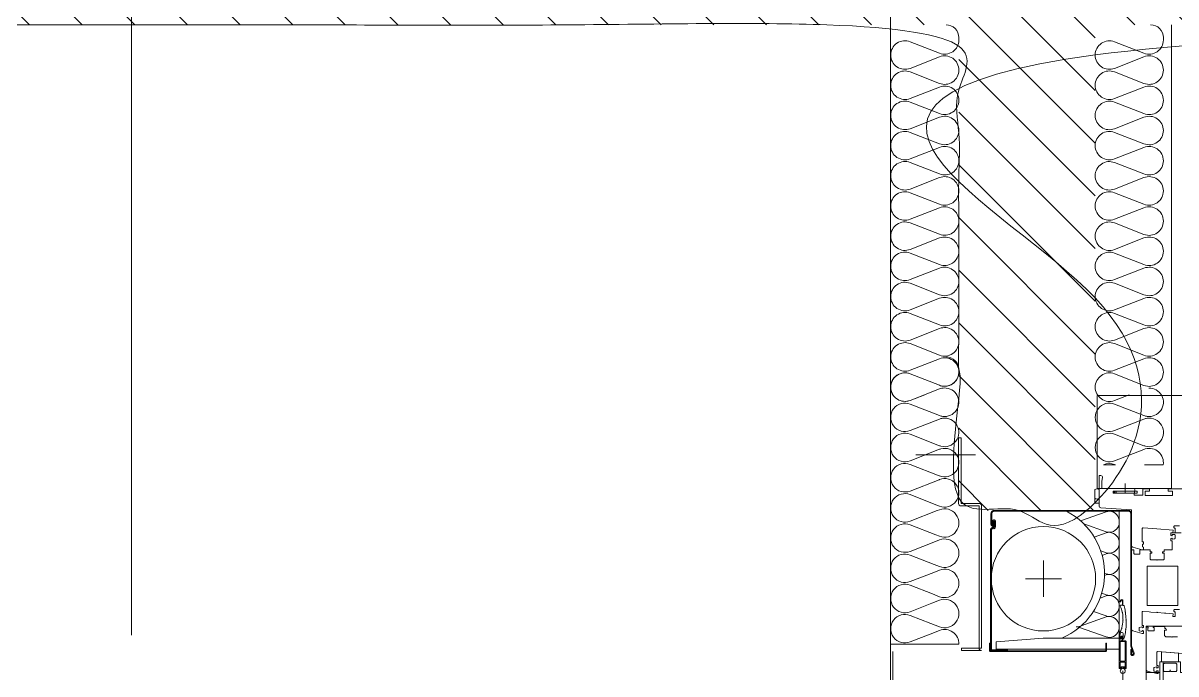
# Model space of a CAD drawing. Header units: centimetres. Extents: x -6341 to 23117, y -10090 to 8065.
# Drawn here: x -1192.3 to -1057, y -1057.7 to -981.4 of the extents above; entities that cross this region are included whole.
import ezdxf

# ---------------------------------------------------------------- set-up
doc = ezdxf.new("R2010")
doc.units = ezdxf.units.CM
doc.header["$LTSCALE"] = 12.7
doc.layers.get('0').update_dxf_attribs({"lineweight": 5})
for name, color, linetype, lineweight in [('B BATI-GO-coupé', 7, 'Continuous', 35), ('B Général', 7, 'Continuous', 5), ('C ANNOTATIONS-cotation', 7, 'Continuous', 5), ('FENETRES - vu', 7, 'Continuous', 5)]:
    doc.layers.add(name, color=color, linetype=linetype, lineweight=lineweight)

# ---------------------------------------------------------------- blocks, each defined once
blk = doc.blocks.new('Groupe-10-1')
at = {"layer": 'B Général', "color": 7, "linetype": 'Continuous', "lineweight": 5}
blk.add_line((-1138.8, 3428.34), (-761.03, 3428.34), dxfattribs=at)
blk = doc.blocks.new('Groupe-46-1')
at = {"layer": 'FENETRES - vu', "color": 7, "lineweight": 5, "flags": 128}
for points in [[(-775.54, 3543.07, -0.409755), (-774.31, 3544.22, -0.408492), (-773.07, 3543.08)], [(-770.9, 3542.04), (-770.67, 3542.69, 0.080781), (-770.61, 3543.04, -0.008653), (-770.61, 3543.08, 0.391634), (-771.84, 3544.22, 0.391634), (-773.07, 3543.08, -0.008653), (-773.07, 3543.04, 0.080781), (-773.01, 3542.69), (-772.51, 3541.28)], [(-768.28, 3542.49), (-768.21, 3542.69, 0.080781), (-768.14, 3543.04, -0.008653), (-768.14, 3543.08, 0.391634), (-769.38, 3544.22, 0.391634), (-770.61, 3543.08, -0.008653), (-770.61, 3543.04, 0.080781), (-770.55, 3542.69), (-770.37, 3542.2)], [(-765.93, 3542.16), (-765.74, 3542.69, 0.080781), (-765.68, 3543.04, -0.008653), (-765.68, 3543.08, 0.391634), (-766.91, 3544.22, 0.391634), (-768.14, 3543.08, -0.008653), (-768.14, 3543.04, 0.080781), (-768.08, 3542.69), (-768.01, 3542.48)], [(-763.8, 3541.19), (-763.27, 3542.69, 0.080781), (-763.21, 3543.04, -0.008653), (-763.21, 3543.08, 0.391634), (-764.44, 3544.22, 0.391634), (-765.68, 3543.08, -0.008653), (-765.68, 3543.04, 0.080781), (-765.61, 3542.69), (-765.36, 3541.97)], [(-761.98, 3544.22, 0.391649), (-763.21, 3543.08, -0.008653), (-763.21, 3543.04, 0.080781), (-763.15, 3542.69), (-762.11, 3539.75)], [(-762.02, 3539.51, -0.068645), (-761.98, 3539.21, -0.080781), (-761.92, 3539.56), (-760.81, 3542.69, 0.080781), (-760.75, 3543.04, -0.008653), (-760.75, 3543.08, 0.391619), (-761.98, 3544.22)], [(-760.74, 3542.94, -0.022561), (-760.75, 3543.04, 0.008653), (-760.75, 3543.08, -0.022591), (-760.74, 3543.17)], [(-775.54, 3543.06, -0.003455), (-775.54, 3543.07)], [(-775.54, 3543.06, 0.008471), (-775.54, 3543.02)], [(-775.54, 3543.02, 0.076554), (-775.48, 3542.69), (-774.42, 3539.68)], [(-772.51, 3541.28), (-773.01, 3542.69, -0.080781), (-773.07, 3543.04, -0.080781), (-773.14, 3542.69), (-774.07, 3540.05)], [(-770.37, 3542.2), (-770.55, 3542.69, -0.080781), (-770.61, 3543.04, -0.080781), (-770.67, 3542.69), (-770.9, 3542.04)], [(-768.01, 3542.48), (-768.08, 3542.69, -0.080781), (-768.14, 3543.04, -0.080781), (-768.21, 3542.69), (-768.28, 3542.49)], [(-765.36, 3541.97), (-765.61, 3542.69, -0.080781), (-765.68, 3543.04, -0.080781), (-765.74, 3542.69), (-765.93, 3542.16)], [(-762.11, 3539.75), (-763.15, 3542.69, -0.080781), (-763.21, 3543.04, -0.080781), (-763.27, 3542.69), (-763.8, 3541.19)], [(-761.92, 3539.54, -0.00473), (-761.92, 3539.56), (-760.81, 3542.69, 0.080781), (-760.75, 3543.04, 0.022561), (-760.74, 3542.94)], [(-762.11, 3539.75), (-762.04, 3539.56, -0.012068), (-762.02, 3539.51)]]:
    blk.add_lwpolyline(points, format="xyb", dxfattribs=at)
for points in [[(-773.07, 3543.04, -0.008653), (-773.07, 3543.08, -0.008653), (-773.07, 3543.04)], [(-770.61, 3543.04, -0.008653), (-770.61, 3543.08, -0.008653), (-770.61, 3543.04)], [(-768.14, 3543.04, -0.008653), (-768.14, 3543.08, -0.008653), (-768.14, 3543.04)], [(-765.68, 3543.04, -0.008653), (-765.68, 3543.08, -0.008653), (-765.68, 3543.04)], [(-763.21, 3543.04, -0.008653), (-763.21, 3543.08, -0.008653), (-763.21, 3543.04)], [(-760.75, 3543.04, -0.008653), (-760.75, 3543.08, -0.008653), (-760.75, 3543.04)], [(-761.98, 3539.17, -0.008653), (-761.98, 3539.21, -0.008653), (-761.98, 3539.17)]]:
    blk.add_lwpolyline(points, format="xyb", close=True, dxfattribs=at)
blk = doc.blocks.new('Groupe-47-1')
at = {"layer": 'FENETRES - vu', "lineweight": 5, "flags": 128}
blk.add_lwpolyline([(-760.67, 3544.22), (-775.54, 3544.22), (-775.54, 3538.03, -0.290703), (-767.93, 3542.48, -0.290703), (-760.67, 3537.48)], format="xyb", close=True, dxfattribs=at)
at = {"layer": 'FENETRES - vu', "color": 7}
blk.add_blockref('Groupe-46-1', (0, 0), dxfattribs=at)
blk = doc.blocks.new('Groupe-48-1')
at = {"layer": 'FENETRES - vu', "lineweight": 5}
for p, q in [((-767.63, 3533.2), (-767.63, 3537.45)), ((-765.5, 3535.32), (-769.75, 3535.32))]:
    blk.add_line(p, q, dxfattribs=at)
at = {"layer": 'FENETRES - vu', "lineweight": 5, "flags": 128}
blk.add_lwpolyline([(-759.39, 3529.77), (-759.39, 3544.22), (-760.67, 3544.22), (-760.67, 3535.29), (-760.24, 3529.77)], close=True, dxfattribs=at)
at = {"layer": 'FENETRES - vu', "lineweight": 5}
blk.add_circle((-767.63, 3535.32), 6.12, dxfattribs=at)
at = {"layer": 'FENETRES - vu', "color": 7}
blk.add_blockref('Groupe-47-1', (0, 0), dxfattribs=at)
blk = doc.blocks.new('Groupe-50-1')
at = {"layer": 'B BATI-GO-coupé', "linetype": 'Continuous', "lineweight": 5}
blk.add_line((-759.11, 3517.64), (-546.09, 3517.64), dxfattribs=at)
at = {"layer": 'B Général', "color": 7, "lineweight": 5}
for p, q in [((-757.01, 3547.36), (-551.09, 3547.36)), ((-782.16, 3527.36), (-782.16, 3520.36))]:
    blk.add_line(p, q, dxfattribs=at)
at = {"layer": 'B Général', "lineweight": 5}
blk.add_line((-777.65, 3544.9), (-778.79, 3544.9), dxfattribs=at)
at = {"layer": 'B Général', "color": 7, "linetype": 'Continuous', "lineweight": 5}
for p, q in [((-705.33, 3544.62), (-756.83, 3544.62)), ((-777.65, 3543.84), (-777.9, 3543.84)), ((-777.65, 3543.7), (-777.9, 3543.7)), ((-777.65, 3543.59), (-777.9, 3543.59))]:
    blk.add_line(p, q, dxfattribs=at)
at = {"layer": 'B Général', "lineweight": 5, "flags": 128}
for points in [[(-756.65, 3548.98), (-757.88, 3548.98), (-757.88, 3551.38), (-756.65, 3551.38), (-756.65, 3553.36), (-764.02, 3553.36), (-764.02, 3551.64), (-762.09, 3551.64), (-762.09, 3547.36), (-756.65, 3547.36)], [(-759.06, 3549.18), (-757.88, 3549.18), (-757.88, 3551.18), (-758.9, 3551.18)]]:
    blk.add_lwpolyline(points, close=True, dxfattribs=at)
at = {"layer": 'B Général', "color": 7, "linetype": 'Continuous', "lineweight": 5, "flags": 128}
for points in [[(-758.82, 3552.23), (-759.1, 3548.71, 0.209139), (-759.07, 3548.64, 0.209139), (-759, 3548.61), (-757.47, 3548.61), (-757.47, 3548.76), (-757.22, 3548.76, -0.339454), (-757.2, 3548.74), (-757.17, 3548.63, -0.233167), (-757.18, 3548.61, -0.233167), (-757.19, 3548.61), (-757.27, 3548.61, 0.233167), (-757.29, 3548.59, 0.233167), (-757.3, 3548.57), (-757.22, 3548.29, 0.339454), (-757.17, 3548.26), (-756.87, 3548.26, 0.339454), (-756.82, 3548.29), (-756.75, 3548.57, 0.233167), (-756.75, 3548.59, 0.233167), (-756.78, 3548.61), (-756.85, 3548.61, -0.233167), (-756.87, 3548.61, -0.233167), (-756.87, 3548.63), (-756.84, 3548.74, -0.339454), (-756.82, 3548.76), (-756.52, 3548.76), (-756.52, 3548.61), (-756.82, 3547.5, -0.339454), (-757.01, 3547.36), (-761.87, 3547.36, -0.198912), (-761.94, 3547.39, -0.198912), (-761.97, 3547.46), (-761.97, 3547.61), (-761.82, 3547.61), (-761.82, 3547.56), (-761.62, 3547.56, 0.414214), (-761.52, 3547.66), (-761.52, 3548.29), (-761.92, 3548.29), (-761.92, 3548.19), (-762.02, 3548.19), (-762.02, 3549.55), (-761.8, 3549.55), (-761.8, 3549.68), (-761.62, 3549.75), (-761.62, 3549.53), (-760.99, 3549.53, 0.414214), (-760.84, 3549.68), (-760.84, 3550.31), (-760.79, 3550.36), (-760.84, 3550.41), (-760.84, 3551.03, 0.414214)], [(-773.82, 3551.29), (-773.82, 3550.71, 0.414214), (-773.72, 3550.61), (-773.67, 3550.61, 0.414214), (-773.57, 3550.71), (-773.57, 3550.76), (-773.02, 3550.76), (-773.02, 3550.51), (-773.32, 3550.53), (-773.47, 3548.63), (-773.6, 3547.01, 0.437409), (-773.5, 3546.91), (-771.97, 3546.91), (-771.97, 3547.06), (-771.72, 3547.06, -0.339454), (-771.7, 3547.04), (-771.67, 3546.93), (-771.37, 3546.93), (-771.34, 3547.04, -0.339454), (-771.32, 3547.06), (-771.02, 3547.06), (-771.02, 3546.91), (-771.32, 3545.8, -0.339454), (-771.51, 3545.66), (-775.72, 3545.66), (-775.94, 3542.04, -0.396669), (-776.14, 3541.86), (-779.72, 3541.86), (-779.72, 3542.04, -0.468969), (-779.49, 3542.23), (-779.07, 3542.16), (-778.22, 3542.16), (-778.22, 3545.66), (-778.22, 3545.84, -0.468969), (-777.99, 3546.03), (-777.57, 3545.96), (-777.47, 3545.96, 0.414214), (-777.42, 3546.01), (-777.42, 3546.99), (-778.12, 3546.99, -0.414214), (-778.17, 3547.04), (-778.17, 3547.76), (-777.9, 3547.76), (-777.9, 3547.26), (-777.4, 3547.26), (-777.4, 3548.66), (-777.4, 3550.46), (-777.9, 3550.46), (-777.9, 3549.96), (-778.17, 3549.96), (-778.17, 3551.36)], [(-773.02, 3551.46), (-773.02, 3550.26), (-772.72, 3550.26, 0.339454), (-772.7, 3550.27), (-772.67, 3550.38, 0.493145), (-772.69, 3550.41), (-772.77, 3550.41, -0.414214), (-772.8, 3550.44), (-772.8, 3550.71, -0.414214), (-772.75, 3550.76), (-772.37, 3550.76, -0.339454), (-772.32, 3550.72), (-772.25, 3550.44, -0.493145), (-772.28, 3550.41), (-772.35, 3550.41, 0.493145), (-772.37, 3550.38), (-772.34, 3550.27, 0.339454), (-772.32, 3550.26), (-772.07, 3550.26), (-772.07, 3550.41), (-771.02, 3550.41), (-771.02, 3549.47), (-770.8, 3549.47), (-770.8, 3549.27), (-770.62, 3549.27), (-770.62, 3549.48), (-769.99, 3549.48, -0.414214), (-769.84, 3549.33), (-769.84, 3548.71), (-769.79, 3548.66), (-769.84, 3548.61), (-769.84, 3547.98, -0.414214), (-769.99, 3547.83), (-770.62, 3547.83), (-770.62, 3548.05), (-770.8, 3548.05), (-770.8, 3547.85), (-771.02, 3547.85), (-771.02, 3546.7), (-771.02, 3546.61), (-770.52, 3546.61), (-770.52, 3546.03, -0.414214), (-770.62, 3545.93), (-771.02, 3545.93), (-771.02, 3545.76, 0.414214), (-770.92, 3545.66), (-770.02, 3545.66), (-761.71, 3545.66, 0.339454), (-761.52, 3545.8), (-761.22, 3546.91), (-761.22, 3547.06), (-761.52, 3547.06, 0.339454), (-761.54, 3547.04), (-761.57, 3546.93, 0.493145), (-761.55, 3546.91), (-761.48, 3546.91, -0.493145), (-761.45, 3546.87), (-761.52, 3546.59, -0.339454), (-761.57, 3546.56), (-761.87, 3546.56, -0.339454), (-761.92, 3546.59), (-762, 3546.87, -0.493145), (-761.97, 3546.91), (-761.89, 3546.91, 0.493145), (-761.87, 3546.93), (-761.9, 3547.04, 0.339454), (-761.92, 3547.06), (-762.17, 3547.06), (-762.17, 3546.91), (-763.75, 3546.91, -0.437459), (-763.8, 3546.96), (-763.74, 3547.73), (-763.73, 3547.91), (-763.67, 3548.63), (-763.7, 3548.66), (-763.67, 3548.69), (-763.6, 3549.51), (-763.59, 3549.69), (-763.52, 3550.53), (-763.22, 3550.51), (-763.22, 3550.76), (-763.77, 3550.76), (-763.77, 3550.71, -0.414214), (-763.87, 3550.61), (-763.92, 3550.61, -0.414214), (-764.02, 3550.71), (-764.02, 3551.29, -0.414214)], [(-765.07, 3544.41), (-765.06, 3544.44), (-765.06, 3544.44), (-764.96, 3544.41, -0.414174), (-764.93, 3544.35, -0.414185), (-764.98, 3544.32), (-765.09, 3544.36, -0.414201), (-765.19, 3544.53, -0.331865), (-765.02, 3544.65), (-764.54, 3544.65, 0.41404), (-764.49, 3544.7), (-764.5, 3544.74, -0.058942), (-764.5, 3544.75, -0.330261), (-764.46, 3544.8, -0.022246), (-763.8, 3544.92), (-763.75, 3544.9), (-763.7, 3544.93, -0.008901), (-762.86, 3545.01), (-762.81, 3544.99), (-762.76, 3545.02, -0.495603), (-762.74, 3545.03, -0.01102), (-761.73, 3544.99), (-761.69, 3544.96), (-761.64, 3544.98, -0.034922), (-761.32, 3544.93, -0.026569), (-760.61, 3544.76), (-760.6, 3544.76, -0.321867), (-760.57, 3544.71, -0.401241), (-760.62, 3544.66), (-761.12, 3544.68), (-761.14, 3544.68, 0.424456), (-761.34, 3544.49), (-761.34, 3544.47, 0.341677), (-761.18, 3544.3), (-760.69, 3544.25, 0.538894), (-760.63, 3544.33), (-760.63, 3544.34), (-760.68, 3544.51, -0.49336), (-760.65, 3544.54, -0.339236), (-760.62, 3544.52), (-760.57, 3544.35), (-760.57, 3544.35, -0.530516), (-760.7, 3544.19), (-761.19, 3544.24, -0.114166), (-761.29, 3544.28, 0.042765), (-761.76, 3544.48), (-761.81, 3544.53), (-761.88, 3544.52, 0.037634), (-762.76, 3544.64), (-762.82, 3544.67), (-762.88, 3544.64, 0.05236), (-763.64, 3544.59), (-763.69, 3544.61), (-763.73, 3544.57, 0.061865), (-764.42, 3544.31, -0.438041), (-764.52, 3544.37), (-764.55, 3544.55, 0.357418), (-764.6, 3544.59), (-765.02, 3544.59, 0.333034), (-765.13, 3544.52, 0.414252), (-765.08, 3544.42), (-765.07, 3544.41)]]:
    blk.add_lwpolyline(points, format="xyb", dxfattribs=at)
for points in [[(-789.09, 3550.34), (-789.09, 3551.64), (-778.17, 3551.64), (-778.17, 3550.34)], [(-789.09, 3541.64), (-789.09, 3550.34), (-778.22, 3550.34), (-778.22, 3541.64)], [(-764.49, 3551.1), (-769.09, 3551.1), (-769.09, 3547.5), (-764.49, 3547.5)], [(-757.63, 3549.38), (-757.63, 3549.41), (-756.87, 3549.41), (-756.87, 3549.38)], [(-777.65, 3543.51), (-777.9, 3543.51), (-777.9, 3546.3), (-777.65, 3546.3)]]:
    blk.add_lwpolyline(points, close=True, dxfattribs=at)
at = {"layer": 'B Général', "color": 7, "lineweight": 5, "flags": 128}
blk.add_lwpolyline([(-789.09, 3551.64), (-778.17, 3551.64), (-778.17, 3550.34), (-789.09, 3550.34)], dxfattribs=at)
blk.add_lwpolyline([(-756.94, 3550.18), (-756.87, 3550.18, -0.414214), (-756.77, 3550.09), (-756.77, 3549.51, -0.414214), (-756.87, 3549.41), (-757.63, 3549.41, -0.414214), (-757.72, 3549.51), (-757.72, 3550.86, -0.414214), (-757.63, 3550.95), (-756.87, 3550.95, -0.414214), (-756.77, 3550.86), (-756.77, 3550.28, -0.414214), (-756.87, 3550.18)], format="xyb", dxfattribs=at)
for points in [[(-757.88, 3548.98), (-757.88, 3549.38), (-551.88, 3549.38), (-551.88, 3548.98)], [(-756.87, 3549.38), (-756.87, 3549.41), (-757.63, 3549.41), (-757.63, 3549.38)]]:
    blk.add_lwpolyline(points, close=True, dxfattribs=at)
at = {"layer": 'B Général', "color": 7, "linetype": 'Continuous', "lineweight": 5, "flags": 128}
for points in [[(-775.54, 3545.26, -0.414214), (-775.24, 3545.56), (-759.74, 3545.56), (-758.87, 3545.85, -0.463007), (-758.74, 3545.77, -0.463007), (-758.84, 3545.66), (-759.34, 3545.66), (-759.34, 3545.56), (-758.84, 3545.56, 0.463007), (-758.64, 3545.79, 0.463007), (-758.9, 3545.95), (-759.76, 3545.66), (-775.24, 3545.66, 0.414214), (-775.64, 3545.26), (-775.64, 3529.56, 0.414214), (-775.24, 3529.16), (-773.98, 3529.16, 0.414214), (-773.84, 3529.3, 0.414214), (-773.98, 3529.44), (-774.36, 3529.44, -0.414214), (-774.44, 3529.51, -0.414214), (-774.36, 3529.59), (-773.76, 3529.59, -0.2215), (-773.55, 3529.48), (-773.47, 3529.55, 0.2215), (-773.76, 3529.69), (-774.36, 3529.69, 0.414214), (-774.54, 3529.51, 0.414214), (-774.36, 3529.34), (-773.98, 3529.34, -0.414214), (-773.94, 3529.3, -0.414214), (-773.98, 3529.26), (-775.24, 3529.26, -0.414214), (-775.54, 3529.56)], [(-760.33, 3544.22, -0.414214), (-760.36, 3544.25), (-760.36, 3544.48, 0.365338), (-760.39, 3544.51), (-760.72, 3544.59, 0.414214), (-760.8, 3544.51, 0.414214), (-760.72, 3544.43), (-760.69, 3544.43, -0.414214), (-760.66, 3544.4), (-760.66, 3544.37, -0.414214), (-760.69, 3544.34), (-760.72, 3544.34, -0.414214), (-760.9, 3544.52, -0.414214), (-760.72, 3544.69), (-760.4, 3544.61, 0.464839), (-760.36, 3544.64), (-760.36, 3544.87, -0.414214), (-760.21, 3545.02), (-757.13, 3545.02, -0.414214), (-757.1, 3544.99), (-757.1, 3544.81, -0.414214), (-757.14, 3544.77), (-757.16, 3544.77, -0.414214), (-757.2, 3544.81), (-757.2, 3544.92), (-757.87, 3544.92), (-757.87, 3544.32), (-757.2, 3544.32), (-757.2, 3544.43, -0.414214), (-757.16, 3544.47), (-757.14, 3544.47, -0.414214), (-757.1, 3544.43), (-757.1, 3544.25, -0.414214), (-757.13, 3544.22)], [(-760.36, 3544.87), (-760.36, 3544.64, -0.464839), (-760.4, 3544.61), (-760.72, 3544.69, 0.414214), (-760.9, 3544.52, 0.414214), (-760.72, 3544.34), (-760.69, 3544.34, 0.414214), (-760.66, 3544.37), (-760.66, 3544.4, 0.414214), (-760.69, 3544.43), (-760.72, 3544.43, -0.414214), (-760.8, 3544.51, -0.414214), (-760.72, 3544.59), (-760.39, 3544.51, -0.365338), (-760.36, 3544.48), (-760.36, 3544.25, 0.414214), (-760.33, 3544.22), (-757.13, 3544.22, 0.414214), (-757.1, 3544.25), (-757.1, 3544.43, 0.414214), (-757.14, 3544.47), (-757.16, 3544.47, 0.414214), (-757.2, 3544.43), (-757.2, 3544.32), (-757.87, 3544.32), (-757.87, 3544.92), (-757.2, 3544.92), (-757.2, 3544.81, 0.414214), (-757.16, 3544.77), (-757.14, 3544.77, 0.414214), (-757.1, 3544.81), (-757.1, 3544.99, 0.414214), (-757.13, 3545.02), (-760.21, 3545.02, 0.414214)], [(-760.21, 3544.92, 0.414214), (-760.26, 3544.87), (-760.26, 3544.36, 0.414214), (-760.23, 3544.32), (-757.97, 3544.32), (-757.97, 3544.92)], [(-757.97, 3544.92), (-757.97, 3544.32), (-760.23, 3544.32, -0.414214), (-760.26, 3544.36), (-760.26, 3544.87, -0.414214), (-760.21, 3544.92)], [(-757.3, 3544.82), (-757.3, 3544.42), (-757.2, 3544.42), (-757.2, 3544.54, -0.414214), (-757.17, 3544.57), (-757.15, 3544.57, -0.344183), (-757.12, 3544.55, 0.52416), (-756.66, 3544.38, 0.52416), (-756.66, 3544.87, 0.52416), (-757.12, 3544.7, -0.344183), (-757.15, 3544.67), (-757.17, 3544.67, -0.414214), (-757.2, 3544.7), (-757.2, 3544.82)], [(-777.07, 3541.36), (-776.47, 3541.36), (-776.47, 3541.86), (-777.07, 3541.86, -0.4)], [(-759.2, 3540.85), (-759.2, 3542.61, 0.414214), (-759.2, 3542.62), (-760.1, 3542.62), (-760.1, 3542.72), (-759.2, 3542.72, -0.414214), (-759.1, 3542.61), (-759.1, 3540.85), (-759.1, 3529.1, -0.414214), (-759.2, 3529), (-760.1, 3529), (-760.1, 3529.1), (-759.2, 3529.1)], [(-773.41, 3529.21), (-773.8, 3529.56), (-774.36, 3529.56), (-774.36, 3529.46), (-773.84, 3529.46), (-773.44, 3529.11), (-759.31, 3529.11, 0.414214), (-759.21, 3529.21), (-759.21, 3531.11), (-759.31, 3531.11), (-759.31, 3529.21)]]:
    blk.add_lwpolyline(points, format="xyb", close=True, dxfattribs=at)
at = {"layer": 'B Général', "color": 7, "lineweight": 5, "flags": 128}
for points in [[(-778.07, 3541.36), (-777.07, 3541.36, 0.4), (-777.07, 3541.86), (-778.07, 3541.86, 0.4), (-778.07, 3541.36)], [(-784.16, 3525.66), (-776.46, 3525.66), (-776.46, 3527.76, -0.414214), (-776.16, 3528.06), (-759.51, 3528.06), (-759.51, 3525.72), (-759.21, 3525.72), (-759.21, 3528.06, -0.414214), (-759.51, 3527.76), (-776.16, 3527.76), (-776.16, 3525.66, -0.414214), (-776.46, 3525.36), (-784.16, 3525.36)]]:
    blk.add_lwpolyline(points, format="xyb", close=True, dxfattribs=at)
at = {"layer": 'FENETRES - vu', "color": 7}
blk.add_blockref('Groupe-48-1', (0, 0), dxfattribs=at)
blk = doc.blocks.new('Groupe-91-1')
at = {"layer": 'B Général', "color": 7, "linetype": 'Continuous', "lineweight": 5}
for p, q in [((-759.97, 3517.39), (-759.97, 3525.41)), ((-832.54, 3517.37), (-759.95, 3517.37))]:
    blk.add_line(p, q, dxfattribs=at)
blk = doc.blocks.new('Groupe-132-1')
at = {"linetype": 'Continuous', "lineweight": 5}
h = blk.add_hatch(dxfattribs=at)
h.set_pattern_fill('45_0_15_52', style=0, pattern_type=2)
h.set_pattern_definition([(45, (0, 0), (3.5277778, -2.6458333), [])])
h.paths.add_polyline_path([(-2023.07, 4689.12), (-2023.08, 4689.12), (-2023.08, 4893.39), (-2147.8, 4893.39), (-2147.8, 4893.4), (-2149.07, 4893.4), (-2149.07, 4909.4), (-1990.38, 4909.4), (-1990.38, 4893.4), (-1992.97, 4893.4), (-1992.97, 4893.39), (-2003.07, 4893.39), (-2003.07, 4300.6), (-1745.96, 4300.6), (-1746.03, 4689.12), (-1746.04, 4689.12), (-1746.07, 4837.56), (-1746.08, 4837.56), (-1746.08, 4893.39), (-1796.43, 4893.39), (-1796.43, 4893.4), (-1796.43, 4893.4), (-1796.43, 4893.4), (-1806.78, 4893.4), (-1806.78, 4905.08), (-1804.82, 4905.08), (-1804.64, 4909.4), (-1796.43, 4909.4), (-1796.43, 4909.4), (-1789.46, 4909.4), (-1746.08, 4909.4), (-1746.08, 5093.41), (-1801.07, 5093.41), (-1801.07, 5093.42), (-1801.08, 5093.42), (-1801.08, 5109.4), (-1152.08, 5109.42), (-1152.08, 5109.41), (-1152.07, 5109.41), (-1152.07, 4909.49), (-1096.9, 4909.49), (-1096.9, 4893.4), (-1109.54, 4893.4), (-1109.54, 4893.39), (-1152.07, 4893.39), (-1152.07, 4300.39), (-852.51, 4300.39), (-852.51, 4689.11), (-852.53, 4689.11), (-852.52, 4909.39), (-852.52, 4909.4), (-849.4, 5117.85), (-832.53, 5117.85), (-832.51, 5112.39), (-832.9, 5112.29), (-833.25, 5112.14), (-833.56, 5111.95), (-833.83, 5111.72), (-834.06, 5111.45), (-834.25, 5111.14), (-834.4, 5110.79), (-834.51, 5110.39), (-832.51, 5110.39), (-832.53, 4909.4), (-832.53, 4909.39), (-776.5, 4909.39), (-776.5, 4893.39), (-832.52, 4893.39), (-832.52, 4300.39), (-527.07, 4300.39), (-527.07, 4689.12), (-527.08, 4689.12), (-527.08, 4884.05), (-527.08, 4893.39), (-527.09, 4893.39), (-527.09, 4893.4), (-542.07, 4893.39), (-542.1, 4905.07), (-541.12, 4905.08), (-540.94, 4909.39), (-527.08, 4909.39), (-527.08, 4909.4), (-424, 4909.4), (-424, 5450.4), (-34, 5450.4), (-34, 5450.39), (-34, 5450.39), (-34, 5425.39), (-104.01, 5425.37), (-104.01, 4909.4), (288.98, 4909.4), (288.98, 4909.39), (288.99, 4909.39), (288.99, 4884.39), (80.93, 4884.39), (80.93, 3276.39), (288.99, 3276.39), (288.99, 3251.39), (-547.43, 3251.38), (-546.58, 3271.38), (-527.07, 3271.38), (-527.07, 4282.39), (-832.52, 4282.39), (-832.52, 4153.39), (-792.52, 4153.39), (-792.52, 4134.39), (-832.52, 4134.39), (-832.52, 3541.39), (-775.64, 3541.39), (-775.64, 3525.39), (-798.83, 3525.39), (-832.54, 3525.39), (-832.53, 3324.39), (-834.53, 3324.39), (-834.42, 3324), (-834.27, 3323.65), (-834.08, 3323.34), (-833.85, 3323.07), (-833.58, 3322.84), (-833.27, 3322.65), (-832.92, 3322.5), (-832.53, 3322.39), (-832.54, 3316.94), (-849.41, 3316.94), (-852.54, 3525.39), (-852.54, 3525.39), (-852.54, 3745.67), (-852.51, 3745.67), (-852.51, 4134.39), (-1152.07, 4134.39), (-1152.07, 3745.67), (-1152.07, 3745.67), (-1152.07, 3541.39), (-1099.26, 3541.39), (-1099.26, 3541.39), (-1096.91, 3541.39), (-1096.91, 3525.39), (-1099.26, 3525.39), (-1099.26, 3525.39), (-1152.07, 3525.39), (-1152.07, 3320.44), (-1154.07, 3320.44), (-1153.97, 3320.05), (-1153.82, 3319.7), (-1153.63, 3319.39), (-1153.4, 3319.12), (-1153.13, 3318.89), (-1152.82, 3318.7), (-1152.47, 3318.55), (-1152.07, 3318.44), (-1152.07, 3316.94), (-1169.97, 3316.94), (-1172.07, 3525.39), (-1172.07, 3525.39), (-1172.07, 3745.67), (-1172.06, 3745.67), (-1172.06, 4134.39), (-1449.07, 4134.39), (-1449.07, 3745.67), (-1449.07, 3745.67), (-1449.07, 3541.39), (-1419.07, 3541.39), (-1419.07, 3541.38), (-1415.61, 3541.38), (-1415.61, 3525.38), (-1440.52, 3525.39), (-1449.07, 3525.39), (-1449.07, 3320.44), (-1451.07, 3320.44), (-1450.97, 3320.05), (-1450.82, 3319.7), (-1450.63, 3319.38), (-1450.4, 3319.11), (-1450.13, 3318.88), (-1449.82, 3318.7), (-1449.47, 3318.55), (-1449.07, 3318.44), (-1449.07, 3316.94), (-1466.97, 3316.94), (-1469.07, 3525.39), (-1469.07, 3525.39), (-1469.07, 3745.67), (-1469.06, 3745.67), (-1469.06, 4134.39), (-1726.07, 4134.39), (-1726.08, 3745.67), (-1726.07, 3745.67), (-1726.07, 3541.39), (-1716.07, 3541.39), (-1716.07, 3541.38), (-1713.08, 3541.38), (-1713.08, 3525.38), (-1722.75, 3525.39), (-1726.07, 3525.39), (-1726.07, 3314.44), (-1728.07, 3314.44), (-1727.97, 3314.05), (-1727.82, 3313.7), (-1727.63, 3313.38), (-1727.4, 3313.11), (-1727.13, 3312.88), (-1726.82, 3312.7), (-1726.47, 3312.55), (-1726.07, 3312.44), (-1726.07, 3310.94), (-1744.1, 3310.94), (-1746.07, 3525.39), (-1746.11, 3525.39), (-1746.11, 3525.39), (-1753.98, 3525.39), (-1754.16, 3529.76), (-1756.12, 3529.76), (-1756.12, 3541.39), (-1746.11, 3541.39), (-1746.1, 4134.39), (-2003.07, 4134.39), (-2003.07, 3541.39), (-1993.07, 3541.39), (-1993.07, 3525.29), (-2147.57, 3525.29), (-2147.57, 3541.39), (-2023.07, 3541.39)])
h.paths.add_polyline_path([(-852.51, 4153.39), (-852.51, 4282.39), (-1147.07, 4282.39), (-1147.07, 4153.39)])
h.paths.add_polyline_path([(-199.07, 3729.37), (-219.07, 3729.37), (-219.07, 3276.39), (60.93, 3276.39), (60.93, 4689.12), (60.92, 4689.12), (60.92, 4884.39), (-219.07, 4884.39), (-219.07, 4429.39), (-199.07, 4429.39), (-199.07, 4379.37), (-219.07, 4379.37), (-219.07, 3779.39), (-199.07, 3779.39)])
h.paths.add_polyline_path([(-1444.07, 4152.39), (-1172.07, 4152.39), (-1172.07, 4282.39), (-1444.07, 4282.39)])
h.paths.add_polyline_path([(-394, 4909.4), (-124.01, 4909.4), (-124.01, 5425.39), (-394, 5425.39)])
h.paths.add_polyline_path([(-1469.07, 4689.12), (-1469.08, 4689.12), (-1469.08, 5093.41), (-1726.07, 5093.41), (-1726.07, 4300.39), (-1469.07, 4300.39)])
h.paths.add_polyline_path([(-1172.08, 5093.41), (-1449.07, 5093.41), (-1449.07, 4300.39), (-1172.07, 4300.39), (-1172.07, 4689.12), (-1172.08, 4689.12)])
h.paths.add_polyline_path([(-1469.07, 4282.39), (-1721.07, 4282.39), (-1721.07, 4152.39), (-1469.07, 4152.39)])
h.paths.add_polyline_path([(-457.07, 3709.37), (-504.07, 3709.37), (-504.07, 3276.39), (-239.07, 3276.39), (-239.07, 4689.12), (-239.08, 4689.12), (-239.08, 4884.39), (-504.07, 4884.39), (-504.07, 4449.39), (-457.07, 4449.39), (-457.07, 4379.37), (-504.07, 4379.37), (-504.07, 3779.37), (-457.07, 3779.37)])
h.paths.add_polyline_path([(-2003.07, 4152.39), (-1746.07, 4152.39), (-1746.07, 4282.39), (-2003.07, 4282.39)])
blk.add_line((-787.73, 3550.34), (-832.54, 3550.34), dxfattribs=at)
at = {"color": 7, "linetype": 'Continuous', "lineweight": 18}
blk.add_open_spline([(-2023.07, 4689.12), (-2023.08, 4689.12), (-2023.08, 4689.12), (-2023.08, 4791.25), (-2023.08, 4893.39), (-2085.44, 4893.39), (-2147.8, 4893.39), (-2147.8, 4893.39), (-2147.8, 4893.4), (-2148.43, 4893.4), (-2149.07, 4893.4), (-2149.07, 4901.4), (-2149.07, 4909.4), (-2069.72, 4909.4), (-1990.38, 4909.4), (-1990.38, 4901.4), (-1990.38, 4893.4), (-1991.68, 4893.4), (-1992.97, 4893.4), (-1992.97, 4893.39), (-1992.97, 4893.39), (-1998.02, 4893.39), (-2003.07, 4893.39), (-2003.07, 4596.99), (-2003.07, 4300.6), (-1874.52, 4300.6), (-1745.96, 4300.6), (-1746, 4494.86), (-1746.03, 4689.12), (-1746.04, 4689.12), (-1746.04, 4689.12), (-1746.05, 4763.34), (-1746.07, 4837.56), (-1746.07, 4837.56), (-1746.08, 4837.56), (-1746.08, 4865.47), (-1746.08, 4893.39), (-1771.25, 4893.39), (-1796.43, 4893.39), (-1796.43, 4893.39), (-1796.43, 4893.4), (-1796.43, 4893.4), (-1796.43, 4893.4), (-1796.43, 4893.4), (-1796.43, 4893.4), (-1801.6, 4893.4), (-1806.78, 4893.4), (-1806.78, 4899.24), (-1806.78, 4905.08), (-1805.8, 4905.08), (-1804.82, 4905.08), (-1804.73, 4907.24), (-1804.64, 4909.4), (-1800.53, 4909.4), (-1796.43, 4909.4), (-1796.43, 4909.4), (-1796.43, 4909.4), (-1792.94, 4909.4), (-1789.46, 4909.4), (-1767.77, 4909.4), (-1746.08, 4909.4), (-1746.08, 5001.4), (-1746.08, 5093.41), (-1773.58, 5093.41), (-1801.07, 5093.41), (-1801.07, 5093.41), (-1801.07, 5093.42), (-1801.08, 5093.42), (-1801.08, 5093.42), (-1801.08, 5101.41), (-1801.08, 5109.4), (-1476.58, 5109.41), (-1152.08, 5109.42), (-1152.08, 5109.41), (-1152.08, 5109.41), (-1152.08, 5109.41), (-1152.07, 5109.41), (-1152.07, 5009.45), (-1152.07, 4909.49), (-1124.49, 4909.49), (-1096.9, 4909.49), (-1096.9, 4901.44), (-1096.9, 4893.4), (-1103.22, 4893.4), (-1109.54, 4893.4), (-1109.54, 4893.39), (-1109.54, 4893.39), (-1130.81, 4893.39), (-1152.07, 4893.39), (-1152.07, 4596.89), (-1152.07, 4300.39), (-1002.29, 4300.39), (-852.51, 4300.39), (-852.51, 4494.75), (-852.51, 4689.11), (-852.52, 4689.11), (-852.53, 4689.11), (-852.53, 4799.25), (-852.52, 4909.39), (-852.52, 4909.39), (-852.52, 4909.4), (-850.96, 5013.62), (-849.4, 5117.85), (-840.96, 5117.85), (-832.53, 5117.85), (-832.52, 5115.12), (-832.51, 5112.39), (-834.16, 5112.04), (-834.51, 5110.39), (-833.51, 5110.39), (-832.51, 5110.39), (-832.52, 5009.9), (-832.53, 4909.4), (-832.53, 4909.39), (-832.53, 4909.39), (-804.51, 4909.39), (-776.5, 4909.39), (-776.5, 4901.39), (-776.5, 4893.39), (-804.51, 4893.39), (-832.52, 4893.39), (-832.52, 4596.89), (-832.52, 4300.39), (-679.8, 4300.39), (-527.07, 4300.39), (-527.07, 4494.75), (-527.07, 4689.12), (-527.08, 4689.12), (-527.08, 4689.12), (-527.08, 4786.58), (-527.08, 4884.05), (-527.08, 4888.72), (-527.08, 4893.39), (-527.08, 4893.39), (-527.09, 4893.39), (-527.09, 4893.39), (-527.09, 4893.4), (-534.58, 4893.39), (-542.07, 4893.39), (-542.09, 4899.23), (-542.1, 4905.07), (-541.61, 4905.08), (-541.12, 4905.08), (-541.03, 4907.24), (-540.94, 4909.39), (-534.01, 4909.39), (-527.08, 4909.39), (-527.08, 4909.39), (-527.08, 4909.4), (-475.54, 4909.4), (-424, 4909.4), (-424, 5179.9), (-424, 5450.4), (-229, 5450.4), (-34, 5450.4), (-34, 5450.39), (-34, 5450.39), (-34, 5450.39), (-34, 5450.39), (-34, 5437.89), (-34, 5425.39), (-69, 5425.38), (-104.01, 5425.37), (-104.01, 5167.38), (-104.01, 4909.4), (92.49, 4909.4), (288.98, 4909.4), (288.98, 4909.39), (288.98, 4909.39), (288.98, 4909.39), (288.99, 4909.39), (288.99, 4896.89), (288.99, 4884.39), (184.96, 4884.39), (80.93, 4884.39), (80.93, 4080.39), (80.93, 3276.39), (184.96, 3276.39), (288.99, 3276.39), (288.99, 3263.89), (288.99, 3251.39), (-129.22, 3251.38), (-547.43, 3251.38), (-547, 3261.38), (-546.58, 3271.38), (-536.83, 3271.38), (-527.07, 3271.38), (-527.07, 3776.88), (-527.07, 4282.39), (-679.8, 4282.39), (-832.52, 4282.39), (-832.52, 4217.89), (-832.52, 4153.39), (-812.52, 4153.39), (-792.52, 4153.39), (-792.52, 4143.89), (-792.52, 4134.39), (-812.52, 4134.39), (-832.52, 4134.39), (-832.52, 3837.89), (-832.52, 3541.39), (-804.08, 3541.39), (-775.64, 3541.39), (-775.64, 3533.39), (-775.64, 3525.39), (-787.23, 3525.39), (-798.83, 3525.39), (-815.68, 3525.39), (-832.54, 3525.39), (-832.53, 3424.89), (-832.53, 3324.39), (-833.53, 3324.39), (-834.53, 3324.39), (-834.17, 3322.75), (-832.53, 3322.39), (-832.53, 3319.66), (-832.54, 3316.94), (-840.98, 3316.94), (-849.41, 3316.94), (-850.98, 3421.16), (-852.54, 3525.39), (-852.54, 3525.39), (-852.54, 3525.39), (-852.54, 3635.53), (-852.54, 3745.67), (-852.52, 3745.67), (-852.51, 3745.67), (-852.51, 3940.03), (-852.51, 4134.39), (-1002.29, 4134.39), (-1152.07, 4134.39), (-1152.07, 3940.03), (-1152.07, 3745.67), (-1152.07, 3745.67), (-1152.07, 3745.67), (-1152.07, 3643.53), (-1152.07, 3541.39), (-1125.67, 3541.39), (-1099.26, 3541.39), (-1099.26, 3541.39), (-1099.26, 3541.39), (-1098.09, 3541.39), (-1096.91, 3541.39), (-1096.91, 3533.39), (-1096.91, 3525.39), (-1098.09, 3525.39), (-1099.26, 3525.39), (-1099.26, 3525.39), (-1099.26, 3525.39), (-1125.67, 3525.39), (-1152.07, 3525.39), (-1152.07, 3422.91), (-1152.07, 3320.44), (-1153.07, 3320.44), (-1154.07, 3320.44), (-1153.72, 3318.79), (-1152.07, 3318.44), (-1152.07, 3317.69), (-1152.07, 3316.94), (-1161.02, 3316.94), (-1169.97, 3316.94), (-1171.02, 3421.16), (-1172.07, 3525.39), (-1172.07, 3525.39), (-1172.07, 3525.39), (-1172.07, 3635.53), (-1172.07, 3745.67), (-1172.06, 3745.67), (-1172.06, 3745.67), (-1172.06, 3940.03), (-1172.06, 4134.39), (-1310.57, 4134.39), (-1449.07, 4134.39), (-1449.07, 3940.03), (-1449.07, 3745.67), (-1449.07, 3745.67), (-1449.07, 3745.67), (-1449.07, 3643.53), (-1449.07, 3541.39), (-1434.07, 3541.39), (-1419.07, 3541.39), (-1419.07, 3541.39), (-1419.07, 3541.38), (-1417.34, 3541.38), (-1415.61, 3541.38), (-1415.61, 3533.38), (-1415.61, 3525.38), (-1428.06, 3525.38), (-1440.52, 3525.39), (-1444.8, 3525.39), (-1449.07, 3525.39), (-1449.07, 3422.91), (-1449.07, 3320.44), (-1450.07, 3320.44), (-1451.07, 3320.44), (-1450.72, 3318.79), (-1449.07, 3318.44), (-1449.07, 3317.69), (-1449.07, 3316.94), (-1458.02, 3316.94), (-1466.97, 3316.94), (-1468.02, 3421.16), (-1469.07, 3525.39), (-1469.07, 3525.39), (-1469.07, 3525.39), (-1469.07, 3635.53), (-1469.07, 3745.67), (-1469.07, 3745.67), (-1469.06, 3745.67), (-1469.06, 3940.03), (-1469.06, 4134.39), (-1597.57, 4134.39), (-1726.07, 4134.39), (-1726.08, 3940.03), (-1726.08, 3745.67), (-1726.08, 3745.67), (-1726.07, 3745.67), (-1726.07, 3643.53), (-1726.07, 3541.39), (-1721.07, 3541.39), (-1716.07, 3541.39), (-1716.07, 3541.39), (-1716.07, 3541.38), (-1714.58, 3541.38), (-1713.08, 3541.38), (-1713.08, 3533.38), (-1713.08, 3525.38), (-1717.92, 3525.38), (-1722.75, 3525.39), (-1724.41, 3525.39), (-1726.07, 3525.39), (-1726.07, 3419.91), (-1726.07, 3314.44), (-1727.07, 3314.44), (-1728.07, 3314.44), (-1727.72, 3312.79), (-1726.07, 3312.44), (-1726.07, 3311.69), (-1726.07, 3310.94), (-1735.09, 3310.94), (-1744.1, 3310.94), (-1745.09, 3418.16), (-1746.07, 3525.39), (-1746.09, 3525.39), (-1746.11, 3525.39), (-1746.11, 3525.39), (-1746.11, 3525.39), (-1750.04, 3525.39), (-1753.98, 3525.39), (-1754.07, 3527.58), (-1754.16, 3529.76), (-1755.14, 3529.76), (-1756.12, 3529.76), (-1756.12, 3535.58), (-1756.12, 3541.39), (-1751.12, 3541.39), (-1746.11, 3541.39), (-1746.11, 3837.89), (-1746.1, 4134.39), (-1874.59, 4134.39), (-2003.07, 4134.39), (-2003.07, 3837.89), (-2003.07, 3541.39), (-1998.07, 3541.39), (-1993.07, 3541.39), (-1993.07, 3533.34), (-1993.07, 3525.29), (-2070.32, 3525.29), (-2147.57, 3525.29), (-2147.57, 3533.34), (-2147.57, 3541.39), (-2085.32, 3541.39), (-2023.07, 3541.39), (-2023.07, 4115.25), (-2023.07, 4689.12)], degree=2, knots=[0, 0, 0, 1, 1, 2, 2, 3, 3, 4, 4, 5, 5, 6, 6, 7, 7, 8, 8, 9, 9, 10, 10, 11, 11, 12, 12, 13, 13, 14, 14, 15, 15, 16, 16, 17, 17, 18, 18, 19, 19, 20, 20, 21, 21, 22, 22, 23, 23, 24, 24, 25, 25, 26, 26, 27, 27, 28, 28, 29, 29, 30, 30, 31, 31, 32, 32, 33, 33, 34, 34, 35, 35, 36, 36, 37, 37, 38, 38, 39, 39, 40, 40, 41, 41, 42, 42, 43, 43, 44, 44, 45, 45, 46, 46, 47, 47, 48, 48, 49, 49, 50, 50, 51, 51, 52, 52, 53, 53, 54, 54, 55, 55, 56, 56, 57, 57, 58, 58, 59, 59, 60, 60, 61, 61, 62, 62, 63, 63, 64, 64, 65, 65, 66, 66, 67, 67, 68, 68, 69, 69, 70, 70, 71, 71, 72, 72, 73, 73, 74, 74, 75, 75, 76, 76, 77, 77, 78, 78, 79, 79, 80, 80, 81, 81, 82, 82, 83, 83, 84, 84, 85, 85, 86, 86, 87, 87, 88, 88, 89, 89, 90, 90, 91, 91, 92, 92, 93, 93, 94, 94, 95, 95, 96, 96, 97, 97, 98, 98, 99, 99, 100, 100, 101, 101, 102, 102, 103, 103, 104, 104, 105, 105, 106, 106, 107, 107, 108, 108, 109, 109, 110, 110, 111, 111, 112, 112, 113, 113, 114, 114, 115, 115, 116, 116, 117, 117, 118, 118, 119, 119, 120, 120, 121, 121, 122, 122, 123, 123, 124, 124, 125, 125, 126, 126, 127, 127, 128, 128, 129, 129, 130, 130, 131, 131, 132, 132, 133, 133, 134, 134, 135, 135, 136, 136, 137, 137, 138, 138, 139, 139, 140, 140, 141, 141, 142, 142, 143, 143, 144, 144, 145, 145, 146, 146, 147, 147, 148, 148, 149, 149, 150, 150, 151, 151, 152, 152, 153, 153, 154, 154, 155, 155, 156, 156, 157, 157, 158, 158, 159, 159, 160, 160, 161, 161, 162, 162, 163, 163, 164, 164, 165, 165, 166, 166, 167, 167, 168, 168, 169, 169, 170, 170, 171, 171, 172, 172, 173, 173, 174, 174, 175, 175, 176, 176, 177, 177, 178, 178, 179, 179, 180, 180, 181, 181, 182, 182, 183, 183, 184, 184, 185, 185, 186, 186, 187, 187, 187], dxfattribs=at)
at = {"layer": 'B Général', "color": 7, "linetype": 'Continuous', "lineweight": 5}
for p, q in [((-779.69, 3523.1), (-779.68, 3523.12)), ((-779.26, 3523.12), (-779.24, 3523.07)), ((-775.72, 3523.12), (-775.62, 3522.86)), ((-772.18, 3523.12), (-772, 3522.66)), ((-768.65, 3523.12), (-768.38, 3522.45)), ((-765.11, 3523.12), (-764.76, 3522.24)), ((-761.57, 3523.12), (-761.14, 3522.03))]:
    blk.add_line(p, q, dxfattribs=at)
at = {"layer": 'B Général', "color": 7, "linetype": 'Continuous', "lineweight": 5, "flags": 128}
blk.add_lwpolyline([(-1144.07, 4917.39), (-1144.07, 5117.41), (-1801.08, 5117.41), (-1801.08, 4917.39), (-2147.57, 4917.39), (-2147.57, 3517.39), (-527.07, 3517.39), (-527.07, 3251.39), (80.93, 3251.39), (80.93, 4909.39), (-103.78, 4909.39), (-103.9, 5450.39), (-424.12, 5450.39), (-424.01, 4938.5), (-424, 4938.5), (-424, 4917.39), (-424, 4909.39), (-524, 4909.39), (-524, 4917.39)], close=True, dxfattribs=at)
for points in [[(-832.54, 3547.89, -0.414214), (-831.04, 3549.39), (-830.77, 3549.39, -0.528335), (-829.21, 3547.11), (-830.55, 3543.67, 0.528335), (-829, 3541.39, 0.528335), (-827.44, 3543.67), (-828.79, 3547.11, -0.528335), (-827.23, 3549.39, -0.528335), (-825.67, 3547.11), (-827.02, 3543.67, 0.528335), (-825.46, 3541.39, 0.528335), (-823.9, 3543.67), (-825.25, 3547.11, -0.528335), (-823.69, 3549.39, -0.528335), (-822.13, 3547.11), (-823.48, 3543.67, 0.528335), (-821.92, 3541.39, 0.528335), (-820.36, 3543.67), (-821.71, 3547.11, -0.528335), (-820.15, 3549.39, -0.528335), (-818.6, 3547.11), (-819.94, 3543.67, 0.528335), (-818.38, 3541.39, 0.528335), (-816.83, 3543.67), (-818.17, 3547.11, -0.528335), (-816.61, 3549.39, -0.528335), (-815.06, 3547.11), (-816.4, 3543.67, 0.528335), (-814.85, 3541.39, 0.528335), (-813.29, 3543.67), (-814.63, 3547.11, -0.528335), (-813.08, 3549.39, -0.528335), (-811.52, 3547.11), (-812.87, 3543.67, 0.528335), (-811.31, 3541.39, 0.528335), (-809.75, 3543.67), (-811.1, 3547.11, -0.528335), (-809.54, 3549.39, -0.528335), (-807.98, 3547.11), (-809.33, 3543.67, 0.528335), (-807.77, 3541.39, 0.528335), (-806.21, 3543.67), (-807.56, 3547.11, -0.528335), (-806, 3549.39, -0.528335), (-804.44, 3547.11), (-805.79, 3543.67, 0.528335), (-804.23, 3541.39, 0.528335), (-802.68, 3543.67), (-804.02, 3547.11, -0.528335), (-802.46, 3549.39, -0.528335), (-800.91, 3547.11), (-802.25, 3543.67, 0.528335), (-800.69, 3541.39, 0.528335), (-799.14, 3543.67), (-800.48, 3547.11, -0.528335), (-798.93, 3549.39, -0.528335), (-797.37, 3547.11), (-798.71, 3543.67, 0.528335), (-797.16, 3541.39, 0.528335), (-795.6, 3543.67), (-796.94, 3547.11, -0.528335), (-795.39, 3549.39, -0.528335), (-793.83, 3547.11), (-795.18, 3543.67, 0.528335), (-793.62, 3541.39, 0.528335), (-792.06, 3543.67), (-793.41, 3547.11, -0.528335), (-791.85, 3549.39, -0.528335), (-790.29, 3547.11), (-791.64, 3543.67, 0.528335), (-790.08, 3541.39, 0.528335), (-788.52, 3543.67), (-789.2, 3545.39)], [(-789.98, 3547.68, -0.282254), (-789.1, 3549.19, -0.282254), (-787.36, 3549.09, -0.282254), (-786.66, 3547.49)], [(-786.43, 3547.47, -0.30454), (-785.62, 3549.16, -0.30454), (-783.76, 3549.05, -0.30454), (-783.16, 3547.29)], [(-782.85, 3547.27, -0.254278), (-782.49, 3548.83, -0.254278), (-780.99, 3549.37), (-780.99, 3547.16)], [(-786.43, 3547.47, 0.0571), (-786.33, 3547.11), (-784.99, 3543.67, -0.335878), (-785.53, 3541.73, -0.335878), (-787.55, 3541.73, -0.335878), (-788.1, 3543.67), (-786.75, 3547.11)], [(-786.75, 3547.11, 0.059075), (-786.66, 3547.49)], [(-782.85, 3547.27, 0.025458), (-782.79, 3547.11), (-781.45, 3543.67, -0.335878), (-782, 3541.73, -0.335878), (-784.01, 3541.73, -0.335878), (-784.56, 3543.67), (-783.22, 3547.11)], [(-783.22, 3547.11, 0.028235), (-783.16, 3547.29)], [(-832.54, 3523.9, -0.414214), (-831.04, 3525.4), (-830.77, 3525.4, -0.528335), (-829.21, 3523.12), (-830.56, 3519.69, 0.528335), (-829, 3517.4, 0.528335), (-827.44, 3519.69), (-828.79, 3523.12, -0.528335), (-827.23, 3525.4, -0.528335), (-825.67, 3523.12), (-827.02, 3519.69, 0.528335), (-825.46, 3517.4, 0.528335), (-823.91, 3519.69), (-825.25, 3523.12, -0.528335), (-823.69, 3525.4, -0.528335), (-822.14, 3523.12), (-823.48, 3519.69, 0.528335), (-821.93, 3517.4, 0.528335), (-820.37, 3519.69), (-821.71, 3523.12, -0.528335), (-820.16, 3525.4, -0.528335), (-818.6, 3523.12), (-819.94, 3519.69, 0.528335), (-818.39, 3517.4, 0.528335), (-816.83, 3519.69), (-818.18, 3523.12, -0.528335), (-816.62, 3525.4, -0.528335), (-815.06, 3523.12), (-816.41, 3519.69, 0.528335), (-814.85, 3517.4, 0.528335), (-813.29, 3519.69), (-814.64, 3523.12, -0.528335), (-813.08, 3525.4, -0.528335), (-811.52, 3523.12), (-812.87, 3519.69, 0.528335), (-811.31, 3517.4, 0.528335), (-809.75, 3519.69), (-811.1, 3523.12, -0.528335), (-809.54, 3525.4, -0.528335), (-807.99, 3523.12), (-809.33, 3519.69, 0.528335), (-807.77, 3517.4, 0.528335), (-806.22, 3519.69), (-807.56, 3523.12, -0.528335), (-806, 3525.4, -0.528335), (-804.45, 3523.12), (-805.79, 3519.69, 0.528335), (-804.24, 3517.4, 0.528335), (-802.68, 3519.69), (-804.02, 3523.12, -0.528335), (-802.47, 3525.4, -0.528335), (-800.91, 3523.12), (-802.26, 3519.69, 0.528335), (-800.7, 3517.4, 0.528335), (-799.14, 3519.69), (-800.49, 3523.12, -0.528335), (-798.93, 3525.4, -0.528335), (-797.37, 3523.12), (-798.72, 3519.69, 0.528335), (-797.16, 3517.4, 0.528335), (-795.6, 3519.69), (-796.95, 3523.12, -0.528335), (-795.39, 3525.4, -0.528335), (-793.83, 3523.12), (-795.18, 3519.69, 0.528335), (-793.62, 3517.4, 0.528335), (-792.07, 3519.69), (-793.41, 3523.12, -0.528335), (-791.85, 3525.4, -0.528335), (-790.3, 3523.12), (-791.64, 3519.69, 0.528335), (-790.08, 3517.4, 0.528335), (-788.53, 3519.69), (-789.2, 3521.4)], [(-792.12, 3525.4, 0.414214), (-793.62, 3523.9)], [(-790.18, 3523.7, 0.200927), (-790.66, 3524.9, 0.200927), (-791.85, 3525.4), (-792.12, 3525.4)], [(-786.66, 3523.5, 0.282254), (-787.36, 3525.1, 0.282254), (-789.11, 3525.2, 0.282254), (-789.99, 3523.69)], [(-783.16, 3523.3, 0.30454), (-783.77, 3525.06, 0.30454), (-785.63, 3525.17, 0.30454), (-786.43, 3523.49)], [(-779.68, 3523.12, 0.326463), (-780.19, 3525.03, 0.326463), (-782.16, 3525.13, 0.326463), (-782.85, 3523.28)], [(-776.23, 3522.9), (-776.14, 3523.12, 0.335878), (-776.69, 3525.06, 0.335878), (-778.71, 3525.06, 0.335878), (-779.26, 3523.12)], [(-772.77, 3522.7), (-772.61, 3523.12, 0.335878), (-773.15, 3525.06, 0.335878), (-775.17, 3525.06, 0.335878), (-775.72, 3523.12)], [(-769.31, 3522.5), (-769.07, 3523.12, 0.335878), (-769.62, 3525.06, 0.335878), (-771.64, 3525.06, 0.335878), (-772.18, 3523.12)], [(-765.85, 3522.3), (-765.53, 3523.12, 0.335878), (-766.08, 3525.06, 0.335878), (-768.1, 3525.06, 0.335878), (-768.65, 3523.12)], [(-762.39, 3522.1), (-761.99, 3523.12, 0.335878), (-762.54, 3525.06, 0.335878), (-764.56, 3525.06, 0.335878), (-765.11, 3523.12)], [(-759.97, 3521.96), (-759.97, 3525.4, 0.251485), (-761.38, 3524.69, 0.251485), (-761.57, 3523.12)], [(-790.18, 3523.7, -0.089724), (-790.3, 3523.12), (-791.64, 3519.69, 0.335878), (-791.09, 3517.74, 0.335878), (-789.07, 3517.74, 0.335878), (-788.53, 3519.69), (-789.87, 3523.12, -0.088044), (-789.99, 3523.69)], [(-786.66, 3523.5, -0.059075), (-786.76, 3523.12), (-788.1, 3519.69, 0.335878), (-787.56, 3517.74, 0.335878), (-785.54, 3517.74, 0.335878), (-784.99, 3519.69), (-786.33, 3523.12, -0.0571), (-786.43, 3523.49)], [(-783.16, 3523.3, -0.028235), (-783.22, 3523.12), (-784.57, 3519.69, 0.335878), (-784.02, 3517.74, 0.335878), (-782, 3517.74, 0.335878), (-781.45, 3519.69), (-782.8, 3523.12, -0.025458), (-782.85, 3523.28)], [(-779.69, 3523.1), (-781.03, 3519.69, 0.335878), (-780.48, 3517.74, 0.335878), (-778.46, 3517.74, 0.335878), (-777.91, 3519.69), (-779.24, 3523.07)], [(-776.23, 3522.9), (-777.49, 3519.69, 0.335878), (-776.94, 3517.74, 0.335878), (-774.92, 3517.74, 0.335878), (-774.38, 3519.69), (-775.62, 3522.86)], [(-772.77, 3522.7), (-773.95, 3519.69, 0.335878), (-773.4, 3517.74, 0.335878), (-771.39, 3517.74, 0.335878), (-770.84, 3519.69), (-772, 3522.66)], [(-769.31, 3522.5), (-770.41, 3519.69, 0.335878), (-769.87, 3517.74, 0.335878), (-767.85, 3517.74, 0.335878), (-767.3, 3519.69), (-768.38, 3522.45)], [(-765.85, 3522.3), (-766.88, 3519.69, 0.335878), (-766.33, 3517.74, 0.335878), (-764.31, 3517.74, 0.335878), (-763.76, 3519.69), (-764.76, 3522.24)], [(-762.39, 3522.1), (-763.34, 3519.69, 0.335878), (-762.79, 3517.74, 0.335878), (-760.77, 3517.74, 0.335878), (-760.22, 3519.69), (-761.14, 3522.03)]]:
    blk.add_lwpolyline(points, format="xyb", dxfattribs=at)
blk.add_lwpolyline([(-780.99, 3543.77), (-780.99, 3542.36, -0.203848), (-781.02, 3543.67)], format="xyb", close=True, dxfattribs=at)
at = {"color": 7}
blk.add_blockref('Groupe-91-1', (0, 0), dxfattribs=at)
at = {"layer": 'B Général', "color": 7}
blk.add_blockref('Groupe-50-1', (0, 0), dxfattribs=at)

msp = doc.modelspace()

# ---------------------------------------------------------------- block references
at = {"layer": 'B Général', "color": 7, "rotation": 270}
msp.add_blockref('Groupe-10-1', (-4607.9, -1814.13), dxfattribs=at)
at = {"layer": 'C ANNOTATIONS-cotation', "color": 7, "rotation": 270}
msp.add_blockref('Groupe-132-1', (-4607.9, -1814.13), dxfattribs=at)

doc.saveas('drawing.dxf')
